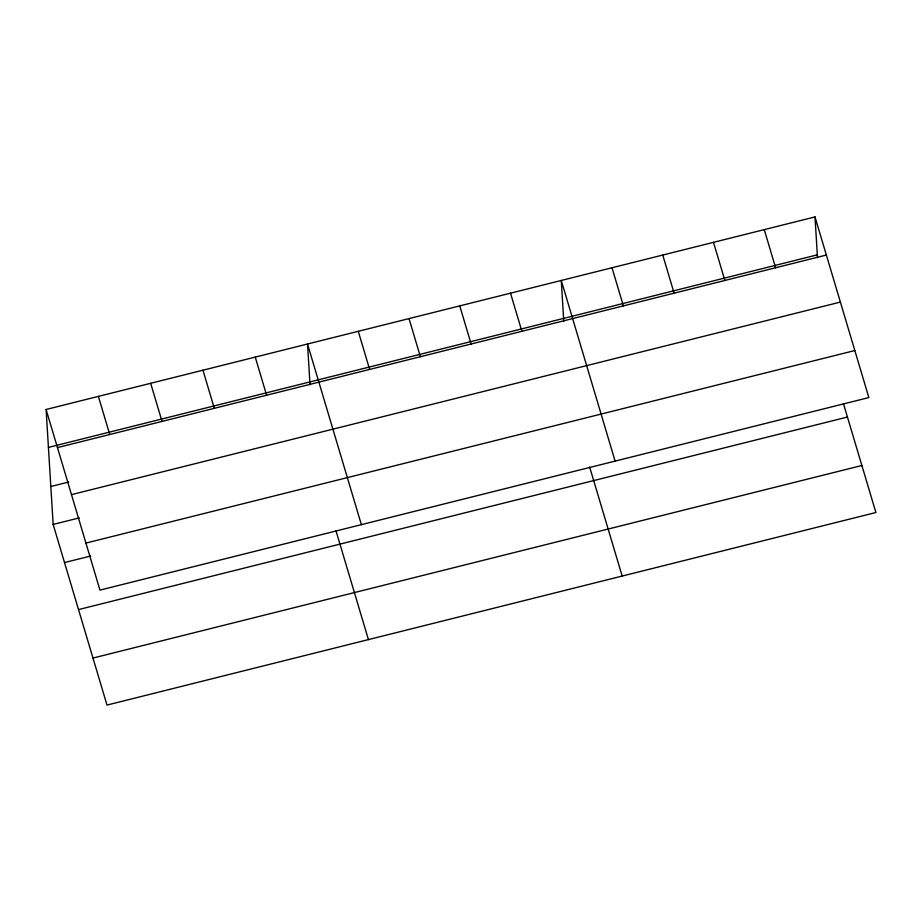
<?xml version="1.0" encoding="UTF-8"?>
<svg xmlns="http://www.w3.org/2000/svg" width="922" height="922" viewBox="0 0 922 922"><rect width="100%" height="100%" fill="white"/><g stroke="black" fill="none" stroke-linecap="round" stroke-linejoin="round"><path stroke-width="1.38" d="M46.1 409.483L815.002 216.924L868.847 397.566L99.956 590.115L46.1 409.483L53.153 524.434L106.998 705.076L875.9 512.517L843.434 403.606M48.428 447.412L817.33 254.852M57.464 447.608L826.366 255.048M50.825 486.505L68.712 482.022M71.49 494.641L840.391 302.082M53.153 524.434L79.292 517.887M85.93 543.093L854.832 350.533M64.517 562.57L90.656 556.024M78.531 609.592L847.433 417.044M92.984 658.054L861.886 465.495M764.257 229.624L775.621 267.76M713.501 242.336L724.876 280.472M662.757 255.048L674.12 293.173M612.012 267.76L623.376 305.885M615.112 461.104L561.268 280.461L563.757 321.19M589.688 467.143L622.166 576.066M510.511 293.173L521.887 331.298M459.767 305.885L471.13 344.01M409.022 318.586L420.386 356.722M358.278 331.298L369.641 369.434M361.378 524.653L307.522 344.01L310.023 384.739M335.954 530.692L368.431 639.614M255.244 357.102L266.608 395.227M202.955 370.195L214.319 408.331M150.666 383.287L162.042 421.423M98.389 396.379L109.753 434.516M815.002 216.924L817.503 257.653"/></g></svg>
